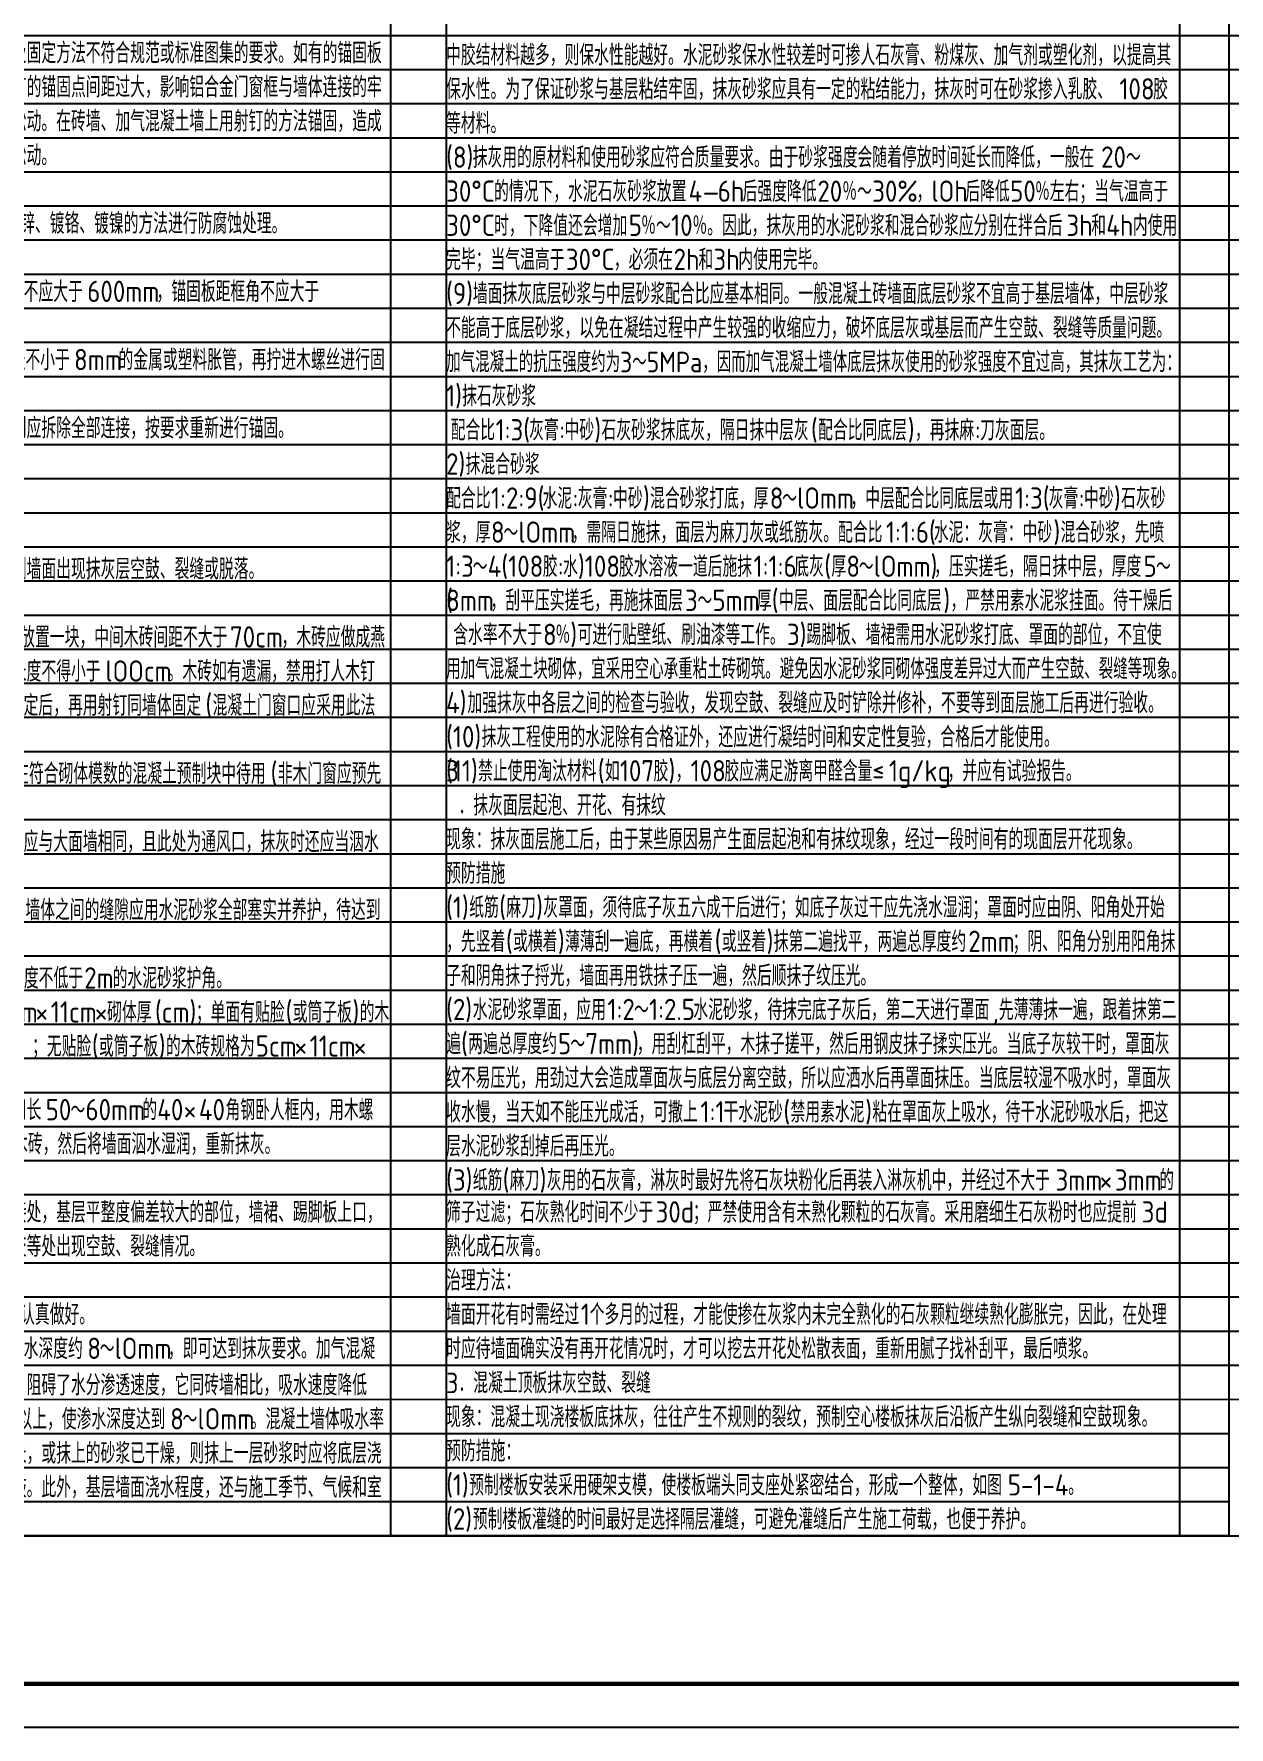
# Model space of a CAD drawing. Extents: x -737978 to 768813, y -372247 to 1140308.
# Drawn here: x 98187 to 125695, y -43903 to -4937 of the extents above; entities that cross this region are included whole.
import ezdxf

# ---------------------------------------------------------------- set-up
doc = ezdxf.new("R2010")
doc.units = 0
doc.header["$LTSCALE"] = 10
doc.header["$MEASUREMENT"] = 0
doc.layers.get('0').update_dxf_attribs({"linetype": 'CONTINUOUS'})
for name, color, linetype in [('A-ANNO-TABS', 7, 'CONTINUOUS'), ('A-ANNO-TEXT', 7, 'CONTINUOUS'), ('PUB_TITLE', 4, 'CONTINUOUS')]:
    doc.layers.add(name, color=color, linetype=linetype)
doc.styles.add('A-单线字', font='GBENOR', dxfattribs={"bigfont": 'GBCBIG'})

# ---------------------------------------------------------------- blocks, each defined once
blk = doc.blocks.new('A$C3F831266')
at = {"layer": 'A-ANNO-TABS', "color": 8}
for p, q in [((36608, 54450), (36608, 2450)), ((37910, 54450), (37910, 2450)), ((55120, 54450), (55120, 2450)), ((56278, 54450), (56278, 2450)), ((73460, 37650), (50, 37650)), ((73460, 36850), (50, 36850)), ((73460, 36050), (50, 36050)), ((73460, 35250), (50, 35250)), ((73460, 34450), (50, 34450)), ((73460, 33650), (50, 33650)), ((73460, 32850), (50, 32850)), ((73460, 32050), (50, 32050)), ((73460, 31250), (50, 31250)), ((73460, 30450), (50, 30450)), ((73460, 29650), (50, 29650)), ((73460, 28850), (50, 28850)), ((73460, 28050), (50, 28050)), ((73460, 27250), (50, 27250)), ((73460, 26450), (50, 26450)), ((73460, 25650), (50, 25650)), ((73460, 24850), (50, 24850)), ((73460, 24050), (50, 24050)), ((73460, 23250), (50, 23250)), ((73460, 22450), (50, 22450)), ((73460, 21650), (50, 21650)), ((73460, 20850), (50, 20850)), ((73460, 20050), (50, 20050)), ((73460, 19250), (50, 19250)), ((73460, 18450), (50, 18450)), ((73460, 17650), (50, 17650)), ((73460, 16850), (50, 16850)), ((73460, 16050), (50, 16050)), ((73460, 15250), (50, 15250)), ((73460, 14450), (50, 14450)), ((73460, 13650), (50, 13650)), ((73460, 12850), (50, 12850)), ((73460, 12050), (50, 12050)), ((73460, 11250), (50, 11250)), ((73460, 10450), (50, 10450)), ((73460, 9650), (50, 9650)), ((73460, 8850), (50, 8850)), ((73460, 8050), (50, 8050)), ((73460, 7250), (50, 7250)), ((73460, 6446), (50, 6450)), ((73460, 5646), (50, 5650)), ((56278, 4846), (50, 4850)), ((56278, 4050), (50, 4050)), ((56278, 3250), (50, 3250)), ((56278, 2450), (50, 2450))]:
    blk.add_line(p, q, dxfattribs=at)
blk.add_lwpolyline([(73460, 54450), (50, 54450), (50, 2450), (73460, 2450)], close=True, dxfattribs=at)
at = {"layer": 'A-ANNO-TEXT', "color": 0, "style": 'A-单线字'}
for s, height, p in [('现象：铝合金门窗框锚固件的材质、规格、间距、位置及固定方法不符合规范或标准图集的要求。如有的锚固板', 482.27, (19385, 37002)), ('中胶结材料越多，则保水性能越好。水泥砂浆保水性较差时可掺人石灰膏、粉煤灰、加气剂或塑化剂，以提高其', 482.27, (37910, 36953)), ('使用未经防腐蚀处理的白铁皮，风吹雨淋后严重锈蚀；有的锚固点间距过大，影响铝合金门窗框与墙体连接的牢', 482.27, (19385, 36202)), ('保水性。为了保证砂浆与基层粘结牢固，抹灰砂浆应具有一定的粘结能力，抹灰时可在砂浆掺入乳胶、', 482.27, (37910, 36153)), ('108', 500, (53708, 36153)), ('胶', 482, (54500, 36153)), ('固；有的在砖墙洞口上用射钉固定锚固板，日久后出现松动。在砖墙、加气混凝土墙上用射钉的方法锚固，造成', 482.27, (19385, 35402)), ('等材料。', 482.3, (37910, 35353)), ('射钉周围的墙体碎裂，锚固力大大降低，使门窗框出现松动。', 482.27, (19385, 34602)), ('(8)', 500, (37910, 34553)), ('抹灰用的原材料和使用砂浆应符合质量要求。由于砂浆强度会随着停放时间延长而降低，一般在', 482.27, (38535, 34553)), ('20', 500, (53280, 34553)), ('～', 482, (53863, 34553)), ('30%%dC', 500, (37910, 33753)), ('的情况下，水泥石灰砂浆放置', 482.27, (39035, 33753)), ('4', 500, (43599, 33753)), ('6h', 500, (44283, 33753)), ('后强度降低', 482.3, (44867, 33753)), ('20', 500, (46622, 33753)), ('％～', 482.3, (47205, 33753)), ('30%', 500, (47908, 33753)), ('lOh', 500, (49300, 33753)), ('后降低', 482.3, (50092, 33753)), ('50', 500, (51145, 33753)), ('％左右；当气温高于', 482.3, (51728, 33753)), ('—', 482, (43932, 33753)), ('，', 482, (48949, 33753)), ('铝合金门窗选用的锚固件，除不锈钢外，均应采用镀锌、镀铬、镀镍的方法进行防腐蚀处理。', 482.27, (19927, 33002)), ('30%%dC', 500, (37910, 32953)), ('时，下降值还会增加', 482.3, (39035, 32953)), ('5', 500, (42195, 32953)), ('％～', 482.3, (42486, 32953)), ('10', 500, (43189, 32953)), ('％。因此，抹灰用的水泥砂浆和混合砂浆应分别在拌合后', 482.27, (43689, 32953)), ('3h', 500, (52465, 32953)), ('和', 482, (53048, 32953)), ('4h', 500, (53400, 32953)), ('内使用', 482.3, (54025, 32953)), ('完毕；当气温高于', 482.3, (37910, 32153)), ('30%%dC', 500, (40719, 32153)), ('，必须在', 482.3, (41844, 32153)), ('2h', 500, (43248, 32153)), ('和', 482, (43831, 32153)), ('3h', 500, (44182, 32153)), ('内使用完毕。', 482.3, (44766, 32153)), ('锚固板应固定牢靠，不得有松动现象，锚固板的间距不应大于', 482.27, (20010, 31402)), ('600mm', 500, (29489, 31402)), ('，锚固板距框角不应大于', 482.27, (31114, 31402)), ('(9)', 500, (37910, 31353)), ('墙面抹灰底层砂浆与中层砂浆配合比应基本相同。一般混凝土砖墙面底层砂浆不宜高于基层墙体，中层砂浆', 482.27, (38537, 31353)), ('不能高于底层砂浆，以免在凝结过程中产生较强的收缩应力，破坏底层灰或基层而产生空鼓、裂缝等质量问题。', 482.27, (37910, 30553)), ('在砖墙上锚固时，应用冲击钻在墙上钻孔，塞入直径不小于', 482.27, (20052, 29802)), ('8mm', 500, (29179, 29802)), ('的金属或塑料胀管，再拧进木螺丝进行固', 482.27, (30221, 29802)), ('1)', 500, (37910, 28953)), ('抹石灰砂浆', 482.3, (38285, 28953)), ('治理方法：如锚固板已严重锈蚀，门窗框已明显松动，则应拆除全部连接，按要求重新进行锚固。', 482.27, (19385, 28202)), ('配合比', 482.3, (38016, 28153)), ('1:3(', 500, (39069, 28153)), ('灰膏', 482.3, (39860, 28153)), ('中砂', 482.3, (40688, 28153)), (')', 500, (41390, 28153)), ('石灰砂浆抹底灰，隔日抹中层灰', 482.27, (41556, 28153)), ('(', 500, (46471, 28153)), ('配合比同底层', 482.3, (46638, 28153)), (')', 500, (48744, 28153)), ('，再抹麻', 482.3, (48911, 28153)), ('刀灰面层。', 482.3, (50440, 28153)), (':', 500, (40563, 28153)), (':', 500, (50315, 28153)), ('2)', 500, (37910, 27353)), ('抹混合砂浆', 482.3, (38369, 27353)), ('配合比', 482.3, (37910, 26553)), ('1:2:9(', 500, (38963, 26553)), ('水泥', 482.3, (40173, 26553)), ('灰膏', 482.3, (41000, 26553)), ('中砂', 482.3, (41827, 26553)), (')', 500, (42530, 26553)), ('混合砂浆打底，厚', 482.3, (42696, 26553)), ('8', 500, (45505, 26553)), ('lOmm', 500, (46147, 26553)), ('，中层配合比同底层或用', 482.27, (47397, 26553)), ('1:3(', 500, (51259, 26553)), ('灰膏', 482.3, (52051, 26553)), ('中砂', 482.3, (52878, 26553)), (')', 500, (53580, 26553)), ('石灰砂', 482.3, (53747, 26553)), (':', 500, (40875, 26553)), (':', 500, (41702, 26553)), ('～', 482, (45796, 26553)), (':', 500, (52753, 26553)), ('浆，厚', 482.3, (37910, 25753)), ('8', 500, (38963, 25753)), ('lOmm', 500, (39606, 25753)), ('，需隔日施抹，面层为麻刀灰或纸筋灰。配合比', 482.27, (40856, 25753)), ('1:1:6(', 500, (48228, 25753)), ('水泥：灰膏：中砂', 482.3, (49353, 25753)), (')', 500, (52162, 25753)), ('混合砂浆，先喷', 482.3, (52329, 25753)), ('～', 482, (39255, 25753)), ('现象：工程竣工后，由于门窗扇开启的振动，门窗框两侧墙面出现抹灰层空鼓、裂缝或脱落。', 482.27, (19385, 24894)), ('1:3', 500, (37910, 24953)), ('4(108', 500, (38886, 24953)), ('胶', 482, (40178, 24953)), ('水', 482, (40654, 24953)), (')108', 500, (41005, 24953)), ('胶水溶液一道后施抹', 482.3, (41963, 24953)), ('1:1:6', 500, (45123, 24953)), ('底灰', 482.3, (46081, 24953)), ('(', 500, (46783, 24953)), ('厚', 482, (46950, 24953)), ('8', 500, (47301, 24953)), ('lOmm)', 500, (47944, 24953)), ('，压实搓毛，隔日抹中层，厚度', 482.27, (49361, 24953)), ('5', 500, (54275, 24953)), ('～', 482, (38535, 24953)), (':', 500, (40529, 24953)), ('～', 482, (47593, 24953)), ('～', 482, (54567, 24953)), ('(', 500, (37910, 24153)), ('8mm', 500, (37910, 24153)), ('，刮平压实搓毛，再施抹面层', 482.27, (38952, 24153)), ('3', 500, (43516, 24153)), ('5mm', 500, (44158, 24153)), ('厚', 482, (45200, 24153)), ('(', 500, (45551, 24153)), ('中层、面层配合比同底层', 482.27, (45718, 24153)), (')', 500, (49579, 24153)), ('，严禁用素水泥浆挂面。待干燥后', 482.27, (49746, 24153)), ('～', 482, (43807, 24153)), ('含水率不大于', 482.3, (38077, 23353)), ('8', 500, (40183, 23353)), ('％', 482, (40475, 23353)), (')', 500, (40826, 23353)), ('可进行贴壁纸、刷油漆等工作。', 482.27, (40993, 23353)), ('3)', 500, (45908, 23353)), ('踢脚板、墙裙需用水泥砂浆打底、罩面的部位，不宜使', 482.27, (46366, 23353)), ('皮砖放置一块，中间木砖间距不大于', 482.27, (27222, 23294)), ('70cm', 500, (32839, 23294)), ('，木砖应做成燕', 482.3, (34047, 23294)), ('尾式并做防腐处理，埋设在丁砖层。固定门窗口的钉子长度不得小于', 482.27, (19385, 22494)), ('lOOcm', 500, (29917, 22494)), ('。木砖如有遗漏，禁用打人木钉', 482.27, (31375, 22494)), ('4)', 500, (37910, 21753)), ('加强抹灰中各层之间的检查与验收，发现空鼓、裂缝应及时铲除并修补，不要等到面层施工后再进行验收。', 482.27, (38410, 21753)), ('所示铁件，用木螺丝同门窗框固定后，再用射钉同墙体固定', 482.27, (23134, 21694)), ('(', 500, (32262, 21694)), ('混凝土门窗口应采用此法', 482.27, (32429, 21694)), ('(10)', 500, (37910, 20953)), ('抹灰工程使用的水泥除有合格证外，还应进行凝结时间和安定性复验，合格后才能使用。', 482.27, (38744, 20953)), ('(11)', 500, (37910, 20153)), ('禁止使用淘汰材料', 482.3, (38660, 20153)), ('(', 500, (41469, 20153)), ('如', 482, (41635, 20153)), ('胶', 482, (42778, 20153)), (')', 500, (43129, 20153)), ('胶应满足游离甲醛含量≤', 482.27, (44439, 20153)), ('，并应有试验报告。', 482.3, (49675, 20153)), ('砖墙砌体，应预先将木砖放置在符合砌体模数的混凝土预制块中待用', 482.27, (23259, 20094)), ('(', 500, (33791, 20094)), ('非木门窗应预先', 482.3, (33958, 20094)), ('3', 500, (37910, 20153)), ('107', 500, (41986, 20153)), ('，', 482, (43296, 20153)), ('108', 500, (43647, 20153)), ('1g/kg', 500, (48300, 20153)), ('．抹灰面层起泡、开花、有抹纹', 482.27, (38202, 19353)), ('现象：抹灰面层施工后，由于某些原因易产生面层起泡和有抹纹现象，经过一段时间有的现面层开花现象。', 482.27, (37910, 18553)), ('抹灰前用水洇墙面时，门窗口两侧的小面墙洇水程度应与大面墙相同，且此处为通风口，抹灰时还应当洇水', 482.27, (20010, 18494)), ('预防措施', 482.3, (37910, 17753)), ('(1)', 500, (37910, 16953)), ('纸筋', 482.3, (38452, 16953)), ('(', 500, (39154, 16953)), ('麻刀', 482.3, (39321, 16953)), (')', 500, (40023, 16953)), ('灰罩面，须待底子灰五六成干后进行；如底子灰过干应先浇水湿润；罩面时应由阴、阳角处开始', 482.27, (40189, 16953)), ('门窗框塞缝应作为一道工序由专人负责。木门窗框和墙体之间的缝隙应用水泥砂浆全部塞实并养护，待达到', 482.27, (20052, 16894)), ('，先竖着', 482.3, (37910, 16153)), ('(', 500, (39314, 16153)), ('或横着', 482.3, (39481, 16153)), (')', 500, (40534, 16153)), ('薄薄刮一遍底，再横着', 482.3, (40701, 16153)), ('(', 500, (44212, 16153)), ('或竖着', 482.3, (44378, 16153)), (')', 500, (45431, 16153)), ('抹第二遍找平，两遍总厚度约', 482.27, (45598, 16153)), ('；阴、阳角分别用阳角抹', 482.27, (51204, 16153)), ('2mm', 500, (50162, 16153)), ('宽，高度不低于', 482.3, (26961, 15294)), ('2m', 500, (29418, 15294)), ('的水泥砂浆护角。', 482.3, (30085, 15294)), ('子和阴角抹子捋光，墙面再用铁抹子压一遍，然后顺抹子纹压光。', 482.27, (37910, 15353)), ('5cm', 500, (27365, 14494)), ('×', 482, (28281, 14494)), ('11cm', 500, (28633, 14494)), ('×砌体厚', 482.3, (29674, 14494)), ('(cm)', 500, (31078, 14494)), ('；单面有贴脸', 482.3, (32037, 14494)), ('(', 500, (34143, 14494)), ('或筒子板', 482.3, (34310, 14494)), (')', 500, (35714, 14494)), ('的木', 482.3, (35881, 14494)), ('；无贴脸', 482.3, (28193, 13694)), ('(', 500, (29597, 13694)), ('或筒子板', 482.3, (29764, 13694)), (')', 500, (31168, 13694)), ('的木砖规格为', 482.3, (31335, 13694)), ('5cm', 500, (33441, 13694)), ('×', 482, (34358, 13694)), ('11cm', 500, (34709, 13694)), ('×', 482, (35750, 13694)), ('治理方法：将空鼓、开裂的抹灰层铲除，如框口松动，用长', 482.27, (19385, 12202)), ('的', 482, (30781, 12202)), ('角钢卧人框内，用木螺', 482.3, (32733, 12202)), ('50', 500, (28513, 12202)), ('～', 482, (29096, 12202)), ('60mm', 500, (29447, 12202)), ('40', 500, (31132, 12202)), ('×', 482, (31757, 12202)), ('40', 500, (32108, 12202)), ('，间距同木砖，然后将墙面泅水湿润，重新抹灰。', 482.27, (26359, 11402)), ('现象：墙面抹灰后过一段时间，往往在不同基层墙面交接处，基层平整度偏差较大的部位，墙裙、踢脚板上口，', 482.27, (19385, 9802)), ('以及线盒周围、砖混结构顶层两山头、圈梁与砖砌体相交等处出现空鼓、裂缝情况。', 482.27, (19385, 9002)), ('抹灰前的基层处理是确保抹灰质量的关键之一，必须认真做好。', 482.27, (19927, 7402)), ('抹灰前墙面应浇水。砖墙基层一般浇水二遍，砖面渗水深度约', 482.27, (20010, 6602)), ('8', 500, (29489, 6602)), ('～', 482, (29781, 6602)), ('lOmm', 500, (30132, 6602)), ('，即可达到抹灰要求。加气混凝', 482.27, (31382, 6602)), ('土表面孔隙率大，但该材料毛细管为封闭性和半封闭性，阻碍了水分渗透速度，它同砖墙相比，吸水速度降低', 482.27, (19385, 5748)), ('％，因此，应提前两天进行浇水，每天两遍以上，使渗水深度达到', 482.27, (21254, 4948)), ('8', 500, (31435, 4948)), ('～', 482, (31726, 4948)), ('lOmm', 500, (32078, 4948)), ('。混凝土墙体吸水率', 482.3, (33328, 4948)), ('低，抹灰前浇水可以少一些。如果各层抹灰相隔时间较长，或抹上的砂浆已干燥，则抹上一层砂浆时应将底层浇', 482.27, (19385, 4148)), ('水润湿，避免刚抹的砂浆中的水分被底层吸走，产生空鼓。此外，基层墙面浇水程度，还与施工季节、气候和室', 482.27, (19385, 3348))]:
    blk.add_text(s, height=height, dxfattribs=at).set_placement(p)
at = {"layer": 'A-ANNO-TEXT', "color": 0, "style": 'A-单线字', "width": 0.98}
for s, p in [('加气混凝土的抗压强度约为3～5MPa，因而加气混凝土墙体底层抹灰使用的砂浆强度不宜过高，其抹灰工艺为：', (37910, 29753)), ('用加气混凝土块砌体，宜采用空心承重粘土砖砌筑。避免因水泥砂浆同砌体强度差异过大而产生空鼓、裂缝等现象。', (37910, 22553))]:
    blk.add_text(s, height=482.27, dxfattribs=at).set_placement(p)
at = {"layer": 'A-ANNO-TEXT', "style": 'A-单线字'}
for s, height, p in [('(2)', 500, (37910, 14553)), ('水泥砂浆罩面，应用', 482.3, (38535, 14553)), ('1:2', 500, (41695, 14553)), ('～', 482, (42320, 14553)), ('1:2.5', 500, (42671, 14553)), ('水泥砂浆，待抹完底子灰后，第二天进行罩面', 482.27, (43712, 14553)), ('先薄薄抹一遍，跟着抹第二', 482.27, (50880, 14553)), ('(', 500, (38261, 13753)), ('7mm)', 500, (41177, 13753)), (',', 500, (50734, 14553)), ('遍', 482, (37910, 13753)), ('两遍总厚度约', 482.3, (38428, 13753)), ('5', 500, (40534, 13753)), ('～', 482, (40826, 13753)), ('，用刮杠刮平，木抹子搓平，然后用钢皮抹子揉实压光。当底子灰较干时，罩面灰', 482.27, (42385, 13753)), ('纹不易压光，用劲过大会造成罩面灰与底层分离空鼓，所以应洒水后再罩面抹压。当底层较湿不吸水时，罩面灰', 482.27, (37910, 12953)), ('收水慢，当天如不能压光成活，可撒上', 482.27, (37910, 12153)), ('1:1', 500, (43878, 12153)), ('干水泥砂', 482.3, (44420, 12153)), ('(', 500, (45824, 12153)), ('禁用素水泥', 482.3, (45991, 12153)), (')', 500, (47746, 12153)), ('粘在罩面灰上吸水，待干水泥砂吸水后，把这', 482.27, (47913, 12153)), ('层水泥砂浆刮掉后再压光。', 482.27, (37910, 11353)), ('(3)', 500, (37910, 10553)), ('纸筋', 482.3, (38535, 10553)), ('(', 500, (39237, 10553)), ('麻刀', 482.3, (39404, 10553)), (')', 500, (40106, 10553)), ('灰用的石灰膏，淋灰时最好先将石灰块粉化后再装入淋灰机中，并经过不大于', 482.27, (40273, 10553)), ('3mm', 500, (52209, 10553)), ('×', 482, (53251, 10553)), ('3mm', 500, (53602, 10553)), ('的', 482, (54643, 10553)), ('筛子过滤；石灰熟化时间不少于', 482.27, (37910, 9803)), ('；严禁使用含有未熟化颗粒的石灰膏。采用磨细生石灰粉时也应提前', 482.27, (43700, 9803)), ('30d', 500, (42825, 9803)), ('3d', 500, (54232, 9803)), ('熟化成石灰膏。', 482.3, (37910, 9003)), ('治理方法：', 482.3, (37910, 8203)), ('墙面开花有时需经过', 482.3, (37910, 7403)), ('1', 500, (41070, 7403)), ('个多月的过程，才能使掺在灰浆内未完全熟化的石灰颗粒继续熟化膨胀完，因此，在处理', 482.27, (41278, 7403)), ('时应待墙面确实没有再开花情况时，才可以挖去开花处松散表面，重新用腻子找补刮平，最后喷浆。', 482.27, (37910, 6603)), ('3．混凝土顶板抹灰空鼓、裂缝', 482.27, (37910, 5799)), ('现象：混凝土现浇楼板底抹灰，往往产生不规则的裂纹，预制空心楼板抹灰后沿板产生纵向裂缝和空鼓现象。', 482.27, (37910, 4999)), ('预防措施：', 482.3, (37910, 4199)), ('(1)', 500, (37910, 3399)), ('预制楼板安装采用硬架支模，使楼板端头同支座处紧密结合，形成一个整体，如图', 482.27, (38452, 3399)), ('5-1-4', 500, (51090, 3399)), ('。', 482, (52507, 3399)), ('(2)', 500, (37910, 2599)), ('预制楼板灌缝的时间最好是选择隔层灌缝，可避免灌缝后产生施工荷载，也便于养护。', 482.27, (38535, 2599))]:
    blk.add_text(s, height=height, dxfattribs=at).set_placement(p)

msp = doc.modelspace()

# ---------------------------------------------------------------- linework, layer by layer
at = {"layer": 'PUB_TITLE'}
msp.add_lwpolyline([(68042.4, -43902.5), (152142.4, -43902.5), (152142.4, 15497.5), (68042.4, 15497.5)], close=True, dxfattribs=at)
at = {"layer": 'PUB_TITLE', "const_width": 100}
msp.add_lwpolyline([(70542.4, -42902.5), (151142.4, -42902.5), (151142.4, 14497.5), (70542.4, 14497.5)], close=True, dxfattribs=at)

# ---------------------------------------------------------------- block references
at = {"xscale": 0.9807750660520057, "yscale": 0.9807750660520057, "zscale": 0.9807750660520057}
msp.add_blockref('A$C3F831266', (70493.3, -41905.7), dxfattribs=at)

doc.saveas('drawing.dxf')
